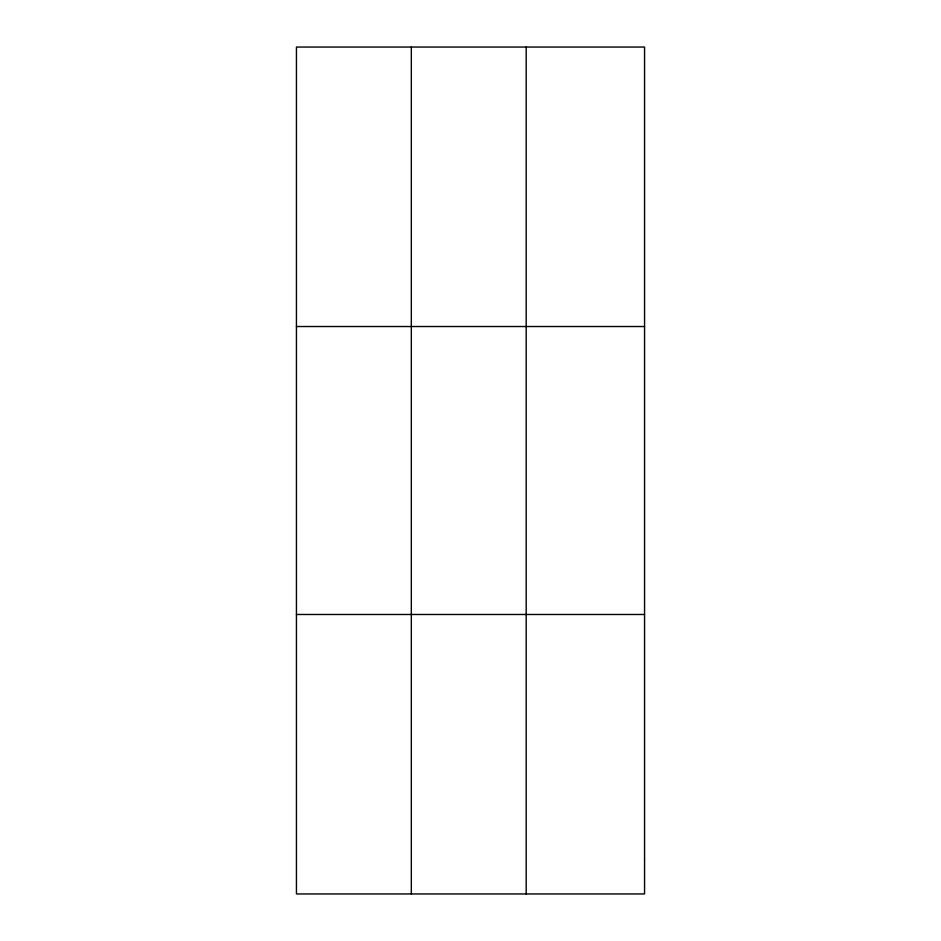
<?xml version="1.0" encoding="UTF-8"?>
<svg xmlns="http://www.w3.org/2000/svg" width="941" height="941" viewBox="0 0 941 941"><rect width="100%" height="100%" fill="white"/><g stroke="black" fill="none" stroke-linecap="round" stroke-linejoin="round"><path stroke-width="1.41" d="M411.323 47.05L411.323 893.95M526.195 47.05L526.195 893.95M296.439 326.527L644.561 326.527M296.439 614.473L644.561 614.473M644.561 859.015L644.561 893.95L296.439 893.95L296.439 47.05L644.561 47.05L644.561 859.015"/></g></svg>
